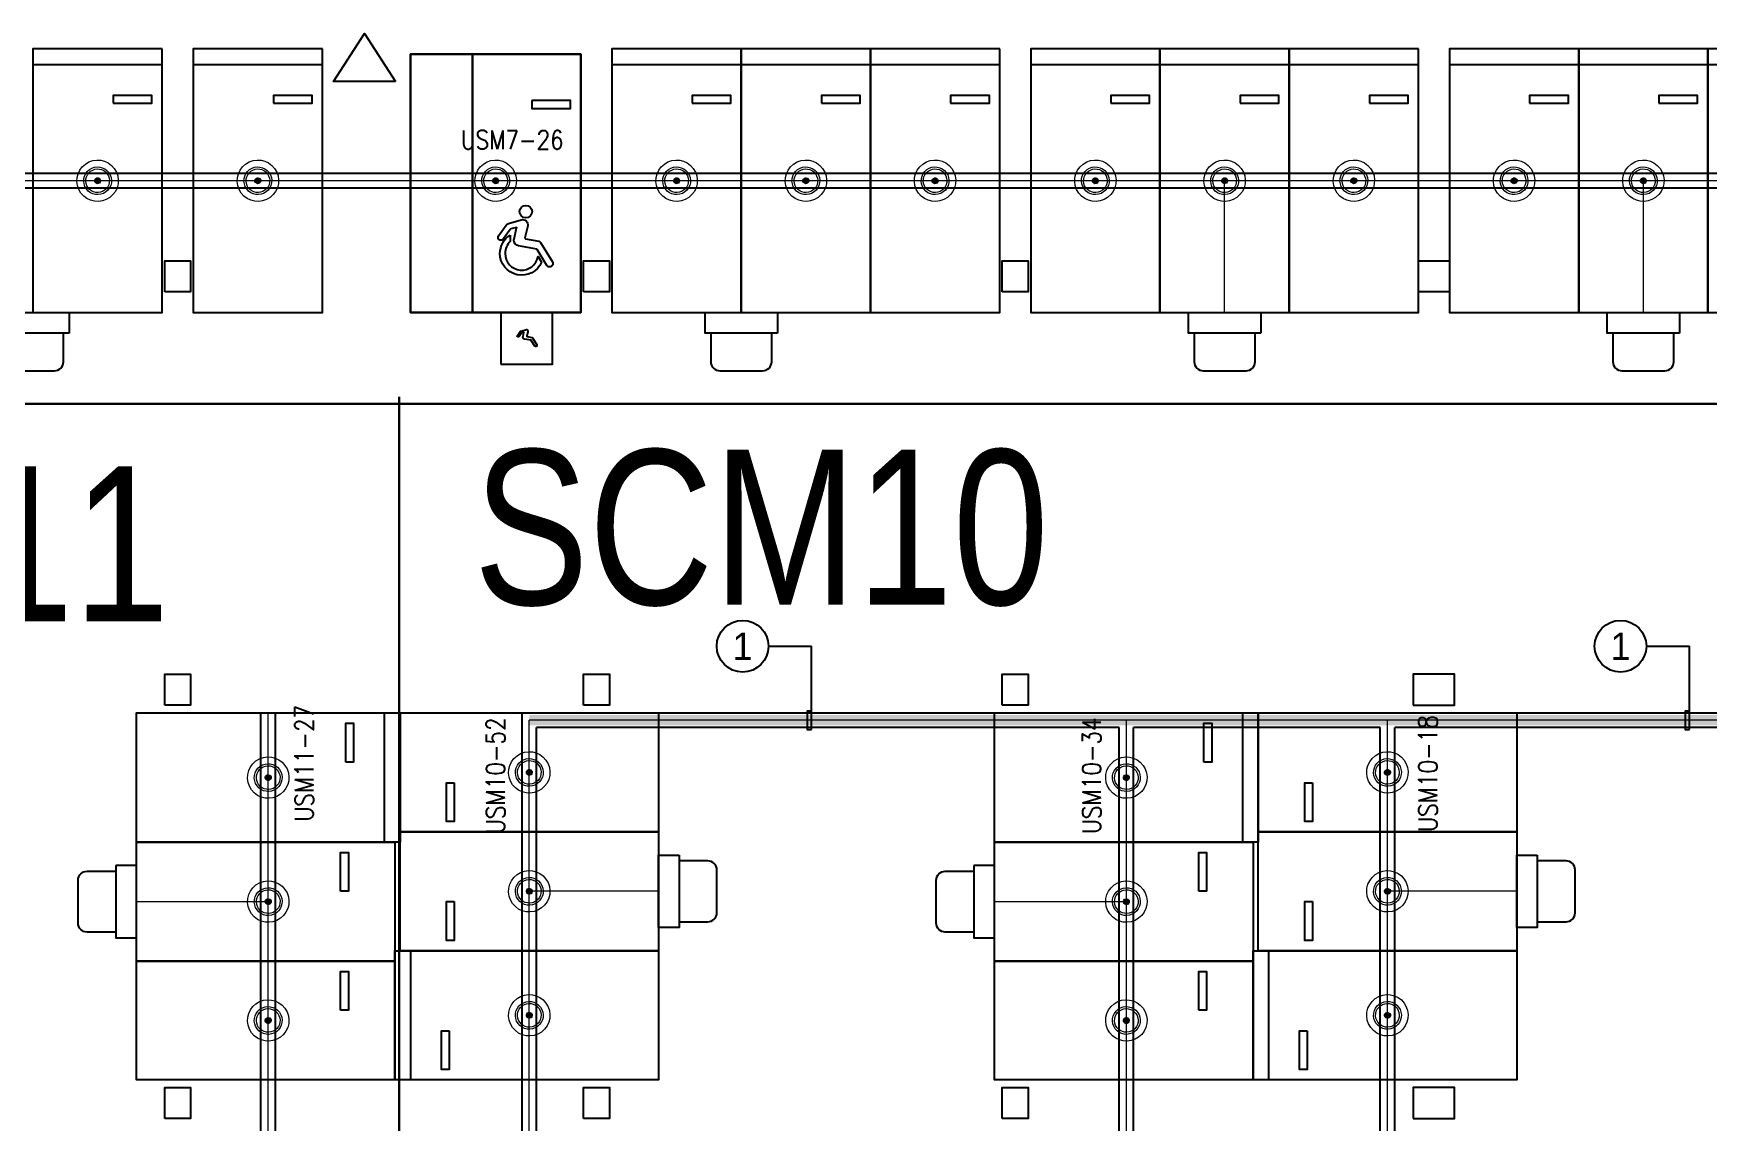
# Model space of a CAD drawing. Header units: millimetres. Extents: x 116443 to 620443, y -399357 to -63957.
# Drawn here: x 330705 to 363105, y -181936 to -160861 of the extents above; entities that cross this region are included whole.
import ezdxf
from ezdxf.enums import TextEntityAlignment as Align

# ---------------------------------------------------------------- set-up
doc = ezdxf.new("R2010")
doc.units = ezdxf.units.MM
doc.header["$LTSCALE"] = 600
doc.linetypes.add('AUDIT_D_080121100638-0', pattern=[0])
for name, color, linetype, lineweight in [('1-주차면센서', 3, 'Continuous', 15), ('SD-배선', 6, 'Continuous', 0), ('TIS-TEXT', 7, 'Continuous', 18), ('주차관제', 4, 'Continuous', 158)]:
    doc.layers.add(name, color=color, linetype=linetype, lineweight=lineweight)
for name, color, linetype in [('2-주차안내등', 2, 'Continuous'), ('PARKING', 7, 'Continuous'), ('RACY WAY', 1, 'Continuous'), ('SD', 7, 'AUDIT_D_080121100638-0'), ('SD4', 1, 'Continuous'), ('z', 8, 'Continuous'), ('레이스웨이', 6, 'Continuous'), ('유도관제-TEXT', 7, 'Continuous'), ('유도관제-공간표시등', 2, 'Continuous'), ('유도관제-통신', 6, 'Continuous')]:
    doc.layers.add(name, color=color, linetype=linetype)
doc.styles.add('GHS', font='romans.shx', dxfattribs={"bigfont": 'ghs.shx'})
doc.styles.add('H', font='', dxfattribs={"width": 0.85})
doc.styles.add('돋움', font='')
doc.styles.get('H').set_extended_font_data('HY울릉도M')
doc.styles.get('돋움').set_extended_font_data('Dotum')

# ---------------------------------------------------------------- blocks, each defined once
blk = doc.blocks.new('주차-일반형')
at = {"layer": 'z', "color": 8, "linetype": 'Continuous', "flags": 128}
blk.add_lwpolyline([(0, 5100), (2300, 5100), (2300, 100), (0, 100)], close=True, dxfattribs=at)
at = {"layer": 'z', "color": 8, "linetype": 'Continuous'}
blk.add_lwpolyline([(950, 4050), (200, 4050), (200, 4200), (950, 4200)], close=True, dxfattribs=at)
blk = doc.blocks.new('주차-확장형')
at = {"layer": 'z', "color": 8, "linetype": 'Continuous'}
blk.add_line((0, 300), (2500, 300), dxfattribs=at)
at = {"layer": 'z', "color": 8, "linetype": 'Continuous', "flags": 128}
for points in [[(2500, 0), (0, 0), (0, 5100), (2500, 5100)], [(1550, 1050), (2300, 1050), (2300, 900), (1550, 900)]]:
    blk.add_lwpolyline(points, close=True, dxfattribs=at)
blk = doc.blocks.new('주차-장애인')
at = {"layer": 'z', "color": 8}
for points in [[(1200, 5000), (0, 5000), (0, 0), (1200, 0)], [(0, 5000), (3300, 5000), (3300, 0), (0, 0)], [(1200, 0), (3300, 0), (3300, 5000), (1200, 5000)], [(2350, 4100), (2350, 3950), (3100, 3950), (3100, 4100)], [(1750, -1000), (2750, -1000), (2750, 0), (1750, 0)]]:
    blk.add_lwpolyline(points, close=True, dxfattribs=at)
for points in [[(3300, 0), (3300, 5000), (0, 5000), (0, 0), (1750, 0)], [(2750, 0), (3300, 0)]]:
    blk.add_lwpolyline(points, dxfattribs=at)
for points in [[(2056, 1638, 0.057402), (2057, 1639, 0.483968), (2050, 1644, 0), (2050, 1644), (1945, 1619, 0.180566), (1928, 1608), (1793, 1421, -0.728167), (1696, 1453, -0.157295), (1706, 1485), (1854, 1690, -0.164911), (1895, 1720), (2142, 1794, -0.574907), (2269, 1676), (2217, 1447, 0.42106), (2228, 1429), (2483, 1378, -0.207816), (2515, 1355), (2747, 978), (2747, 978, -0.138685), (2756, 945, -0.756412), (2640, 913, -0.000001), (2640, 913), (2453, 1218, 0.211774), (2443, 1224), (2092, 1290, 0), (2092, 1290, -0.361063), (2003, 1397, -0.057402), (2006, 1422), (2006, 1422), (2056, 1638)], [(1932, 1500), (1932, 1377, 0.20635), (1832, 1143, 0.91237), (2470, 1084), (2539, 975, -0.813693), (1733, 1143, -0.259842), (1932, 1500, 0.259842)], [(2197, -388, 0.057402), (2197, -388, 0.483968), (2194, -386, 0), (2194, -386), (2157, -395, 0.180566), (2150, -399), (2102, -466, -0.728167), (2067, -454, -0.157295), (2071, -443), (2124, -369, -0.164911), (2139, -358), (2228, -332, -0.574907), (2273, -374), (2254, -457, 0.42106), (2259, -463), (2350, -482, -0.207816), (2362, -490), (2445, -625), (2445, -625, -0.138685), (2449, -637, -0.756412), (2407, -649, -0.000001), (2407, -649), (2339, -539, 0.211774), (2336, -537), (2210, -513, 0), (2210, -513, -0.361063), (2178, -475, -0.057402), (2179, -466), (2179, -466), (2197, -388)]]:
    blk.add_lwpolyline(points, format="xyb", dxfattribs=at)
blk.add_ellipse((2233, 1953), major_axis=(99.3, 68.4), ratio=1, start_param=-0.602967, end_param=5.680218, dxfattribs=at)
blk = doc.blocks.new('A$C59205E28')
at = {"layer": 'z', "color": 8, "ltscale": 7, "elevation": 0}
blk.add_lwpolyline([(-1160, 880), (553, 880), (-304, -445)], close=True, dxfattribs=at)
blk = doc.blocks.new('TIS-주차면센서(확대)')
at = {"layer": '1-주차면센서'}
blk.add_hatch(color=256, dxfattribs=at).paths.add_polyline_path([(43.5, 0, 1), (-43.5, 0, 1)])
h = blk.add_hatch(color=256, dxfattribs=at)
edge = h.paths.add_edge_path()
edge.add_arc((0, 0), 43.5, 0, 360)
for radius in [303.5, 203.5, 173.5, 43.5]:
    blk.add_circle((0, 0), radius, dxfattribs=at)
blk = doc.blocks.new('공간표시등')
at = {"layer": '2-주차안내등'}
blk.add_lwpolyline([(-228, -401), (-228, 401), (0, 401), (0, -401)], close=True, dxfattribs=at)
blk.add_lwpolyline([(-228, 337), (-546, 337, 0.414214), (-646, 237), (-646, -237, 0.414214), (-546, -337), (-228, -337)], format="xyb", close=True, dxfattribs=at)
blk = doc.blocks.new('유도관제')
at = {"layer": 'RACY WAY', "ltscale": 0.3}
for p, q in [((365595, -163571), (309495, -163571)), ((365595, -163851), (318785, -163851)), ((335105, -220971), (335105, -174011)), ((335385, -220971, 0), (335385, -174011)), ((340155, -220971), (340155, -174011)), ((367555, -174011), (340155, -174011, 0)), ((340435, -221251), (340435, -174291)), ((351705, -174291, 0), (340435, -174291, 0)), ((351705, -221111), (351705, -174291)), ((351985, -221111), (351985, -174291)), ((356755, -174291, 0), (351985, -174291, 0)), ((356755, -260181), (356755, -174291)), ((365470, -174291, 0), (357035, -174291, 0)), ((357035, -186091), (357035, -174291, 0))]:
    blk.add_line(p, q, dxfattribs=at)
at = {"layer": 'SD-배선', "ltscale": 0.3}
for p, q in [((365595, -163711, 0), (309495, -163711)), ((344395, -166261), (344395, -163711)), ((353745, -166261), (353745, -163711)), ((361845, -166261), (361845, -163711)), ((335245, -221111, 0), (335245, -174011)), ((340295, -221111, 0), (340295, -174151)), ((367695, -174151, 0), (340295, -174151, 0)), ((351845, -221111, 0), (351845, -174151)), ((356895, -260321, 0), (356895, -174151)), ((342795, -177461), (340295, -177461)), ((359395, -177461), (356895, -177461)), ((332695, -177661), (335245, -177661)), ((349295, -177661), (351845, -177661))]:
    blk.add_line(p, q, dxfattribs=at)
at = {"layer": 'SD4', "ltscale": 0.3}
for centre in [(344422, -172718, 0), (361403, -172718, 0)]:
    blk.add_circle(centre, 500, dxfattribs=at)
at = {"layer": '유도관제-TEXT', "color": 1, "ltscale": 0.3}
for p, q in [((344922, -172718, 0), (345757, -172718, 0)), ((345757, -173973, 0), (345757, -172718, 0)), ((361903, -172718, 0), (362738, -172718, 0)), ((362738, -173973, 0), (362738, -172718, 0))]:
    blk.add_line(p, q, dxfattribs=at)
at = {"layer": '유도관제-TEXT', "color": 1, "ltscale": 0.3, "elevation": 0}
for points in [[(345757, -174328), (345757, -173973), (345671, -173973), (345671, -174328)], [(362738, -174328), (362738, -173973), (362652, -173973), (362652, -174328)]]:
    blk.add_lwpolyline(points, close=True, dxfattribs=at)
at = {"layer": 'PARKING', "xscale": 1.319999999436676, "yscale": 1.320000000298023, "zscale": 1.319999999948777}
for p, rotation in [((331945, -163711), 126.2476558926466), ((335045, -163711), 126.2476558926466), ((339645, -163711), 126.2476558926466), ((343145, -163711), 126.2476558926466), ((345645, -163711), 126.2476558926466), ((348145, -163711), 126.2476558926466), ((351245, -163711), 126.2476558926466), ((353745, -163711), 126.2476558926466), ((356245, -163711), 126.2476558926466), ((359345, -163711), 126.2476558926466), ((361845, -163711), 126.2476558926466), ((340295, -175161), 36.24765589264658), ((356895, -175161), 36.24765589264658), ((335245, -175261), 36.24765589264658), ((351845, -175261), 36.24765589264658), ((340295, -177461), 36.24765589264658), ((356895, -177461), 36.24765589264658), ((335245, -177661), 36.24765589264658), ((351845, -177661), 36.24765589264658), ((335245, -179961), 36.24765589264658), ((340295, -179861), 36.24765589264658), ((351845, -179961), 36.24765589264658), ((356895, -179861), 36.24765589264658)]:
    blk.add_blockref('TIS-주차면센서(확대)', p, dxfattribs=dict(at, rotation=rotation))
at = {"layer": '유도관제-공간표시등', "ltscale": 0.3, "yscale": 1.746523059904575, "zscale": 1.746523057621223}
for p, xscale, rotation in [((330695, -166261), 1.746523060499175, 90.00000000000094), ((344395, -166261), 1.746523060499175, 90.00000000000094), ((353745, -166261), 1.746523060499175, 90.00000000000094), ((361845, -166261), 1.746523060499175, 90.00000000000094), ((342795, -177461), 1.746523060499175, 180.000000000001), ((359395, -177461), 1.746523060499175, 180.000000000001), ((332695, -177661), -1.746523060499175, 179.9999999999989), ((349295, -177661), -1.746523060499175, 179.9999999999989)]:
    blk.add_blockref('공간표시등', p, dxfattribs=dict(at, xscale=xscale, rotation=rotation))
at = {"layer": 'SD', "color": 0, "ltscale": 0.3, "style": '돋움'}
for p in [(344422, -172718, 0), (361403, -172718, 0)]:
    blk.add_text('1', height=528, dxfattribs=at).set_placement(p, align=Align.MIDDLE)
at = {"layer": 'TIS-TEXT', "color": 1, "ltscale": 0.3, "style": 'GHS', "width": 0.85}
blk.add_text('USM7-26', height=360, dxfattribs=at).set_placement((339964, -162918), align=Align.MIDDLE)
at = {"layer": 'TIS-TEXT', "color": 6, "ltscale": 0.3, "style": 'GHS', "width": 0.85}
blk.add_text('USM11-27', height=360, rotation=90, dxfattribs=at).set_placement((335941, -174982), align=Align.MIDDLE)
at = {"layer": 'TIS-TEXT', "color": 4, "ltscale": 0.3, "style": 'GHS', "width": 0.85}
for s, p in [('USM10-52', (339644, -175224)), ('USM10-34', (351173, -175224)), ('USM10-18', (357678, -175181))]:
    blk.add_text(s, height=360, rotation=90, dxfattribs=at).set_placement(p, align=Align.MIDDLE)

msp = doc.modelspace()

# ---------------------------------------------------------------- linework, layer by layer
at = {"layer": 'z', "color": 8}
for points in [[(333244.9, -165860.7), (333244.9, -165260.7), (333744.9, -165260.7), (333744.9, -165860.7)], [(341344.9, -165860.7), (341344.9, -165260.7), (341844.9, -165260.7), (341844.9, -165860.7)], [(349444.9, -165860.7), (349444.9, -165260.7), (349944.9, -165260.7), (349944.9, -165860.7)], [(357494.9, -165260.7), (358094.9, -165260.7), (358094.9, -165860.7), (357494.9, -165860.7)], [(333244.9, -173860.7), (333244.9, -173260.7), (333744.9, -173260.7), (333744.9, -173860.7)], [(341344.9, -173860.7), (341344.9, -173260.7), (341844.9, -173260.7), (341844.9, -173860.7)], [(349444.9, -173860.7), (349444.9, -173260.7), (349944.9, -173260.7), (349944.9, -173860.7)], [(333244.9, -181860.7), (333244.9, -181260.7), (333744.9, -181260.7), (333744.9, -181860.7)], [(341344.9, -181860.7), (341344.9, -181260.7), (341844.9, -181260.7), (341844.9, -181860.7)], [(349444.9, -181860.7), (349444.9, -181260.7), (349944.9, -181260.7), (349944.9, -181860.7)], [(357394.9, -181860.7), (358194.9, -181860.7), (358194.9, -181260.7), (357394.9, -181260.7)]]:
    msp.add_lwpolyline(points, close=True, dxfattribs=at)
at = {"layer": 'z', "color": 8, "elevation": 0}
msp.add_lwpolyline([(357394.9, -173860.7), (358194.9, -173860.7), (358194.9, -173260.7), (357394.9, -173260.7)], close=True, dxfattribs=at)
at = {"layer": '레이스웨이', "color": 6, "lineweight": 30}
for p, q in [((368609.9, -168028.7), (321390.9, -168028.7)), ((337779.6, -197380.9), (337779.6, -167891.7))]:
    msp.add_line(p, q, dxfattribs=at)
at = {"layer": '주차관제', "color": 140, "const_width": 200}
msp.add_lwpolyline([(340294.9, -174150.7), (340294.9, -174150.7), (351844.9, -174150.7), (365894.9, -174150.7)], dxfattribs=at)
at = {"layer": '주차관제', "color": 1, "const_width": 200}
msp.add_lwpolyline([(340294.9, -174150.7), (365894.9, -174150.7)], dxfattribs=at)

# ---------------------------------------------------------------- block references
at = {"layer": 'z', "color": 8, "xscale": 0.7000000000116418, "yscale": 0.7000000000116418, "zscale": 0.7000000000116418, "rotation": 180}
msp.add_blockref('A$C59205E28', (336892.4, -161172.1, 0), dxfattribs=at)
at = {"layer": 'z', "color": 8, "xscale": -1, "rotation": 180}
for p in [(330694.9, -161160.7), (333794.9, -161160.7), (341894.9, -161160.7), (344394.9, -161160.7), (346894.9, -161160.7), (349994.9, -161160.7), (352494.9, -161160.7), (354994.9, -161160.7), (358094.9, -161160.7), (360594.9, -161160.7), (363094.9, -161160.7)]:
    msp.add_blockref('주차-확장형', p, dxfattribs=at)
at = {"layer": 'z', "color": 8}
msp.add_blockref('주차-장애인', (337994.9, -166260.7), dxfattribs=at)
for p, rotation in [((337794.9, -176510.7), 89.9999999999999), ((354394.9, -176510.7), 89.9999999999999), ((337694.9, -178610.7), 270), ((354294.9, -178610.7), 270)]:
    msp.add_blockref('주차-확장형', p, dxfattribs=dict(at, rotation=rotation))
at = {"layer": 'z', "color": 8, "linetype": 'Continuous'}
for p, rotation in [((342894.9, -176310.7), 89.9999999999999), ((359494.9, -176310.7), 89.9999999999999), ((332594.9, -176510.7), 270), ((342894.9, -178610.7), 89.9999999999999), ((349194.9, -176510.7), 270), ((359494.9, -178610.7), 89.9999999999999), ((332594.9, -178810.7), 270), ((349194.9, -178810.7), 270)]:
    msp.add_blockref('주차-일반형', p, dxfattribs=dict(at, rotation=rotation))
at = {"layer": '유도관제-통신'}
msp.add_blockref('유도관제', (0, 0), dxfattribs=at)

# ---------------------------------------------------------------- texts
at = {"layer": '레이스웨이', "color": 6, "lineweight": 30, "style": 'H', "width": 0.85}
for s, p in [('SCM10', (339218.8, -171915)), ('SCM11', (322208.6, -172238.8))]:
    msp.add_text(s, height=3000, dxfattribs=at).set_placement(p)

doc.saveas('drawing.dxf')
